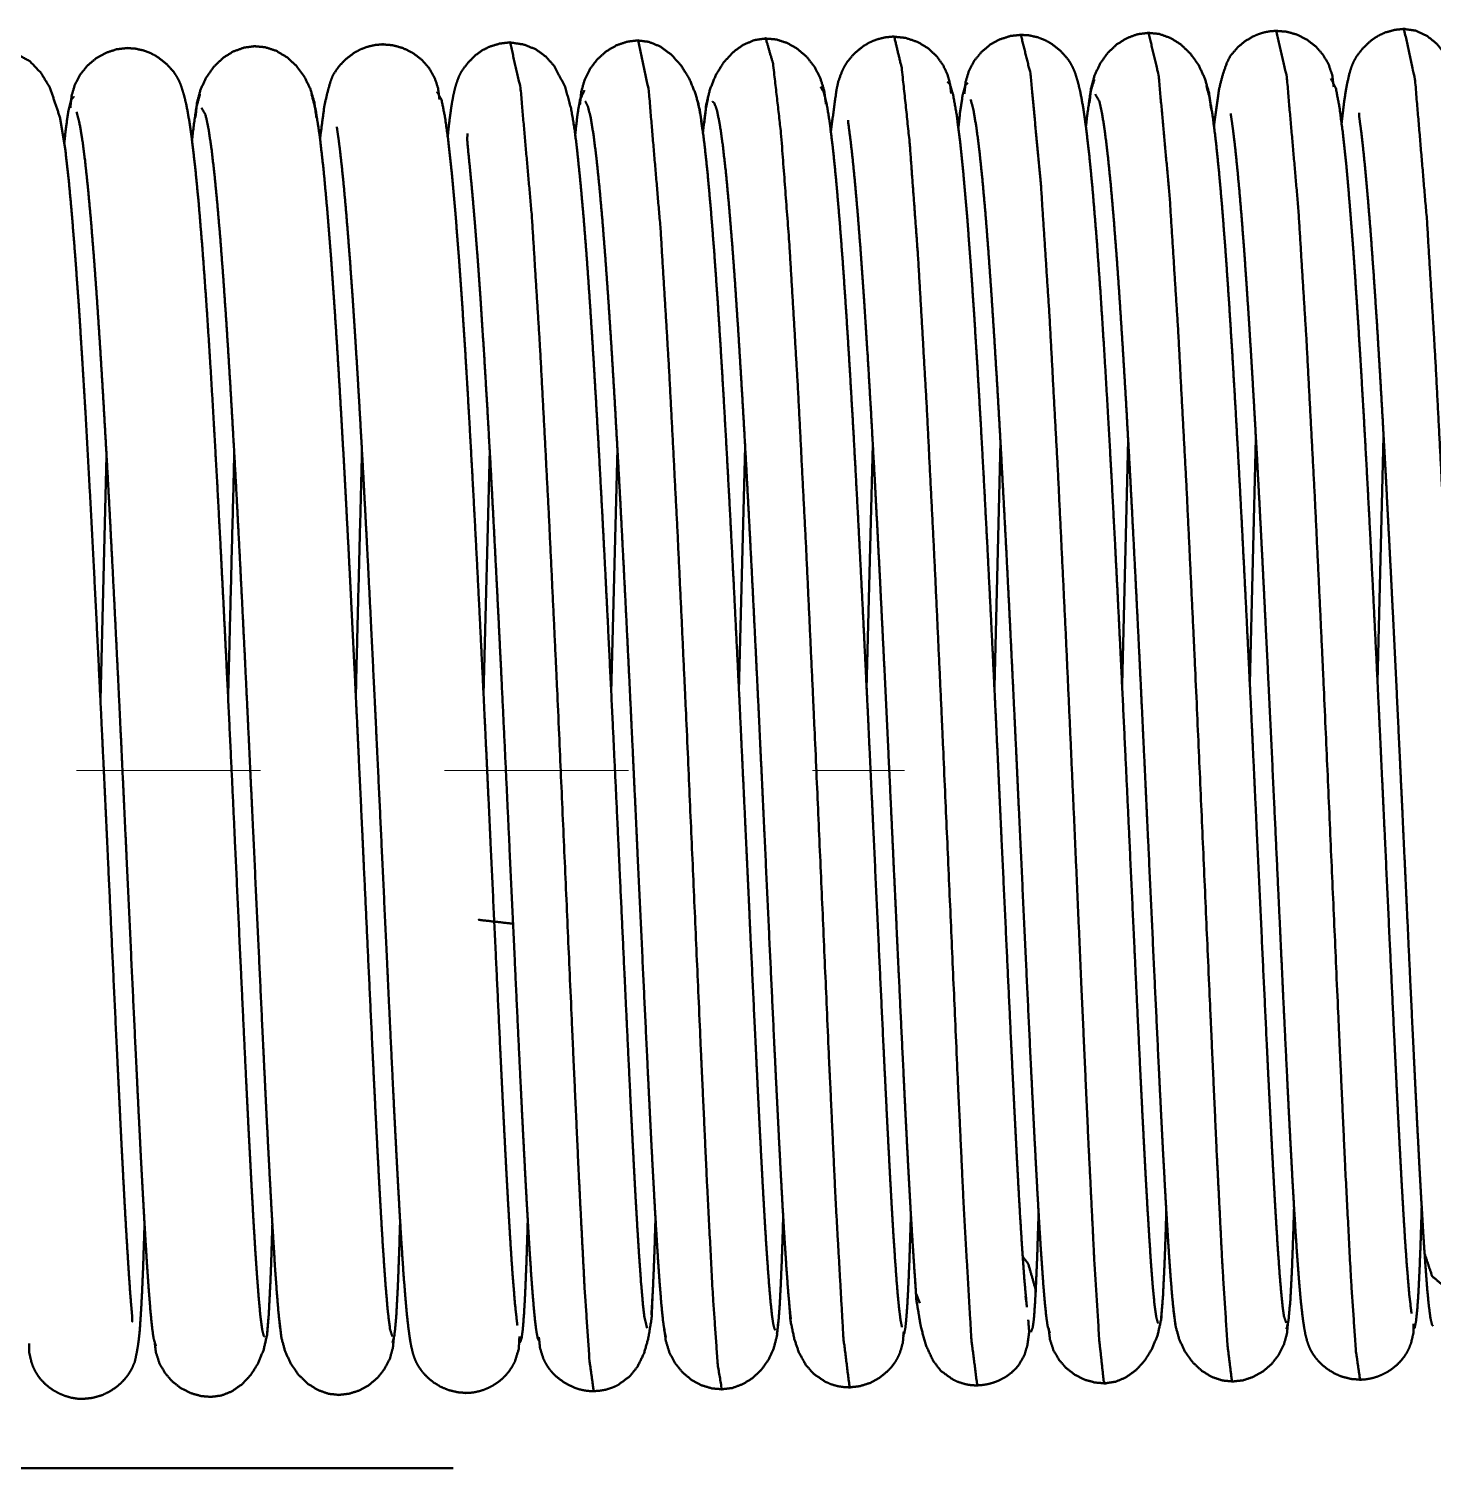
# Paper-space layout 'Layout1' of a CAD drawing. Header units: millimetres. Extents: x 0 to 420, y 0 to 297.
# Drawn here: x 196.79 to 204.49, y 41.44 to 49.33 of the extents above; entities that cross this region are included whole.
import ezdxf

# ---------------------------------------------------------------- set-up
doc = ezdxf.new("R2010")
doc.units = ezdxf.units.MM
doc.layers.add('170', color=7, linetype='Continuous', true_color=0xffffff)

psp = doc.layouts.get("Layout1")

# ---------------------------------------------------------------- linework, layer by layer
at = {"layer": '170', "color": 155, "linetype": 'Continuous', "lineweight": 50}
for p, q in [((199.3181, 47.0214), (199.2844, 45.6762)), ((200.0179, 47.0276), (199.9843, 45.6881)), ((200.7179, 47.0399), (200.6841, 45.6965)), ((201.4178, 47.0502), (201.384, 45.7084)), ((202.084, 45.7193), (202.1177, 47.065)), ((202.7839, 45.7311), (202.8176, 47.0742)), ((203.4837, 45.7394), (203.5175, 47.0845)), ((204.1836, 45.749), (204.2174, 47.0948)), ((197.1848, 45.6476), (197.2185, 46.9882)), ((201.6562, 42.3948), (201.6747, 42.3436)), ((202.2586, 42.3523), (202.2556, 42.3817)), ((199.118, 41.4383), (193.118, 41.4383))]:
    psp.add_line(p, q, dxfattribs=at)
at = {"layer": '170', "color": 193, "linetype": 'Continuous', "lineweight": 13}
for p, q in [((198.062, 45.2625), (197.0537, 45.2625)), ((198.062, 45.2625), (197.0537, 45.2625)), ((200.0786, 45.2625), (199.0703, 45.2625)), ((200.0786, 45.2625), (199.0703, 45.2625)), ((201.591, 45.2625), (201.0869, 45.2625)), ((201.591, 45.2625), (201.0869, 45.2625))]:
    psp.add_line(p, q, dxfattribs=at)
at = {"layer": '170', "color": 155, "linetype": 'Continuous', "lineweight": 50}
for points, knots in [([(203.6347, 49.3168), (203.5964, 49.3141), (203.5604, 49.3074), (203.529, 49.2975), (203.5, 49.2848), (203.4557, 49.2578), (203.4211, 49.2295), (203.3776, 49.1798), (203.3568, 49.1373), (203.334, 49.0704), (203.3155, 48.9964), (203.2869, 48.7888)], [0, 0, 0.054353, 0.10632, 0.15281, 0.197682, 0.271151, 0.3345, 0.428039, 0.495074, 0.595137, 0.703167, 1, 1]), ([(203.944, 49.0098), (203.9359, 49.0727), (203.9169, 49.1304), (203.8865, 49.1837), (203.8462, 49.2301), (203.7972, 49.268), (203.7427, 49.2954), (203.6849, 49.3116), (203.6236, 49.3166)], [0, 0, 0.128953, 0.252617, 0.37743, 0.502566, 0.628661, 0.752746, 0.874783, 1, 1]), ([(204.09, 41.9232), (204.088, 41.9247), (204.0651, 42.0838), (204.038, 42.4839), (204.0064, 43.0966), (203.9704, 43.8873), (203.8876, 45.7616), (203.8424, 46.716), (203.796, 47.5973), (203.7498, 48.3428), (203.6867, 49.0624), (203.6289, 49.3168)], [0, 0, 0.000345, 0.022024, 0.076122, 0.158875, 0.265638, 0.518705, 0.647585, 0.766628, 0.867378, 0.964819, 1, 1]), ([(204.3348, 49.3275), (204.2802, 49.3219), (204.2294, 49.3081), (204.1886, 49.2896), (204.1514, 49.2655), (204.1035, 49.221), (204.0696, 49.1773), (204.0553, 49.1522), (204.0464, 49.1319), (204.0381, 49.1091), (204.0315, 49.0881), (204.015, 49.017), (204.0017, 48.9329), (203.9874, 48.8085)], [0, 0, 0.078707, 0.154059, 0.218212, 0.281824, 0.375408, 0.454673, 0.495989, 0.527836, 0.562593, 0.594182, 0.698661, 0.820609, 1, 1]), ([(205.0379, 42.6746), (205.0312, 42.7659), (205.0241, 42.8745), (205.0091, 43.138), (204.993, 43.4534), (204.9773, 43.7731), (204.9455, 44.4483), (204.9145, 45.1145), (204.8852, 45.7313), (204.8711, 46.0224), (204.8585, 46.2761), (204.8458, 46.5261), (204.8343, 46.7458), (204.8228, 46.9607), (204.7999, 47.3682), (204.7767, 47.7479), (204.7532, 48.091), (204.7301, 48.3897), (204.7187, 48.5212), (204.7063, 48.6453), (204.6892, 48.7833), (204.6648, 48.9164), (204.6198, 49.0647), (204.5545, 49.1898), (204.5073, 49.2466), (204.454, 49.2894), (204.3913, 49.3176), (204.3229, 49.3273)], [0, 0, 0.013399, 0.029323, 0.067965, 0.114203, 0.161062, 0.260012, 0.357649, 0.448054, 0.490708, 0.527898, 0.564543, 0.596748, 0.628256, 0.688006, 0.743694, 0.794041, 0.837897, 0.857234, 0.875491, 0.895843, 0.915645, 0.938344, 0.959, 0.969818, 0.979819, 0.98989, 1, 1]), ([(204.7458, 42.3616), (204.7288, 42.6579), (204.7103, 43.0228), (204.6748, 43.7953), (204.5928, 45.655), (204.5478, 46.6142), (204.5015, 47.508), (204.4552, 48.2727), (204.3892, 49.0511), (204.3288, 49.3275)], [0, 0, 0.042509, 0.094837, 0.205593, 0.472188, 0.609713, 0.73789, 0.847612, 0.959488, 1, 1]), ([(198.0364, 49.2325), (197.9727, 49.2246), (197.9127, 49.2029), (197.8566, 49.1677), (197.8061, 49.1195), (197.7647, 49.0612), (197.7334, 48.9937), (197.714, 48.9208), (197.7054, 48.8406)], [0, 0, 0.113451, 0.226145, 0.343225, 0.466495, 0.592876, 0.724274, 0.857554, 1, 1]), ([(198.3684, 48.8415), (198.3572, 48.9236), (198.3354, 48.9979), (198.3018, 49.0661), (198.2585, 49.1246), (198.2064, 49.1722), (198.149, 49.2064), (198.0882, 49.2265), (198.0241, 49.2323)], [0, 0, 0.144228, 0.278861, 0.41107, 0.537627, 0.660468, 0.776584, 0.88799, 1, 1]), ([(198.7355, 49.2426), (198.6889, 49.2384), (198.6452, 49.2282), (198.6088, 49.2141), (198.5754, 49.1959), (198.5292, 49.1605), (198.4942, 49.1247), (198.4596, 49.0752), (198.4453, 49.037), (198.4281, 48.9752), (198.4122, 48.9056), (198.388, 48.723)], [0, 0, 0.067086, 0.1314, 0.187204, 0.241755, 0.325136, 0.396799, 0.4834, 0.541942, 0.633868, 0.736075, 1, 1]), ([(199.0429, 48.9402), (199.0352, 49.0021), (199.0164, 49.0591), (198.9862, 49.1116), (198.9462, 49.1574), (198.8974, 49.1948), (198.8432, 49.2217), (198.7858, 49.2376), (198.7247, 49.2424)], [0, 0, 0.128249, 0.251451, 0.375867, 0.500953, 0.62715, 0.75161, 0.874118, 1, 1]), ([(199.4357, 49.2536), (199.3758, 49.2469), (199.3204, 49.2306), (199.2778, 49.2096), (199.2391, 49.182), (199.1943, 49.136), (199.1635, 49.0931), (199.1514, 49.0705), (199.1446, 49.0534), (199.1358, 49.0278), (199.1283, 49.0027), (199.1192, 48.9638), (199.1113, 48.9209), (199.102, 48.8582), (199.0934, 48.7875), (199.088, 48.7348)], [0, 0, 0.086368, 0.16903, 0.237062, 0.305019, 0.396978, 0.472596, 0.509184, 0.535653, 0.574384, 0.611891, 0.669004, 0.731448, 0.822195, 0.924201, 1, 1]), ([(200.1812, 42.2061), (200.1658, 42.2665), (200.1566, 42.3495), (200.1468, 42.4659), (200.1373, 42.5992), (200.1273, 42.7576), (200.1178, 42.9206), (200.108, 43.1022), (200.0988, 43.2783), (200.0893, 43.4675), (200.072, 43.8262), (200.0564, 44.1564), (200.0321, 44.6781), (200.0147, 45.0524), (199.9932, 45.5072), (199.9667, 46.0527), (199.951, 46.3661), (199.935, 46.6725), (199.9175, 46.9971), (199.8998, 47.3076), (199.8827, 47.591), (199.8655, 47.8557), (199.8491, 48.0887), (199.8323, 48.3004), (199.8158, 48.482), (199.7998, 48.64), (199.7845, 48.7698), (199.764, 48.891), (199.7314, 49.0101), (199.6715, 49.1239), (199.6261, 49.175), (199.5699, 49.2158), (199.5023, 49.2419), (199.4239, 49.2534)], [0, 0, 0.00862, 0.02015, 0.036273, 0.054733, 0.076648, 0.099181, 0.124297, 0.148651, 0.174809, 0.224389, 0.270033, 0.34215, 0.39389, 0.456753, 0.532165, 0.575493, 0.617852, 0.662739, 0.705682, 0.744887, 0.781515, 0.813766, 0.843088, 0.868257, 0.890195, 0.908241, 0.925208, 0.942259, 0.960023, 0.96946, 0.979048, 0.989056, 1, 1]), ([(199.4299, 49.2536), (199.4869, 49.0031), (199.5491, 48.2994), (199.5953, 47.5589), (199.6416, 46.6808), (199.6869, 45.7278), (199.7699, 43.8501), (199.806, 43.055), (199.8377, 42.4364), (199.865, 42.0293), (199.888, 41.8626), (199.8908, 41.8601)], [0, 0, 0.034654, 0.129936, 0.230023, 0.348627, 0.477326, 0.730848, 0.838205, 0.921758, 0.976798, 0.999491, 1, 1]), ([(200.1351, 49.2643), (200.0725, 49.2569), (200.0137, 49.2372), (199.9587, 49.2052), (199.9093, 49.1617), (199.869, 49.1091), (199.8388, 49.0487), (199.8203, 48.9836), (199.8127, 48.9126)], [0, 0, 0.119506, 0.237137, 0.357786, 0.482553, 0.608191, 0.736278, 0.864472, 1, 1]), ([(200.4838, 48.7746), (200.4705, 48.8778), (200.4467, 48.9707), (200.4112, 49.0558), (200.3659, 49.1284), (200.3118, 49.1877), (200.2525, 49.2305), (200.1898, 49.2561), (200.1239, 49.2642)], [0, 0, 0.15649, 0.300621, 0.439163, 0.567773, 0.688421, 0.798288, 0.900129, 1, 1]), ([(200.131, 49.2642), (200.19, 48.9864), (200.2545, 48.23), (200.3008, 47.47), (200.3471, 46.5793), (200.3921, 45.6212), (200.4743, 43.7577), (200.51, 42.9805), (200.5412, 42.3859), (200.5679, 42.0069), (200.5903, 41.8705), (200.5909, 41.8705)], [0, 0, 0.038313, 0.14071, 0.243419, 0.363741, 0.493128, 0.744753, 0.849697, 0.930027, 0.98128, 0.999919, 1, 1]), ([(200.8357, 49.2749), (200.7706, 49.2659), (200.7092, 49.2405), (200.6518, 49.1991), (200.6, 49.1425), (200.5574, 49.0737), (200.5249, 48.9937), (200.5043, 48.9069), (200.4945, 48.8109)], [0, 0, 0.103965, 0.208927, 0.320794, 0.442076, 0.569941, 0.706406, 0.847437, 1, 1]), ([(201.1613, 48.9152), (201.1509, 48.99), (201.13, 49.0579), (201.0973, 49.1205), (201.0549, 49.1744), (201.0036, 49.2185), (200.9471, 49.2503), (200.8872, 49.2691), (200.8238, 49.2747)], [0, 0, 0.138718, 0.269244, 0.398853, 0.524829, 0.648891, 0.76791, 0.883252, 1, 1]), ([(200.8286, 49.2748), (200.831, 49.2748), (200.8712, 49.1359), (200.9146, 48.7546), (200.9599, 48.1579), (201.0063, 47.3793), (201.0525, 46.4768), (201.0973, 45.5146), (201.1787, 43.6671), (201.2139, 42.9087), (201.2567, 42.153), (201.2906, 41.8811)], [0, 0, 0.000318, 0.019811, 0.071565, 0.152259, 0.257447, 0.379318, 0.509213, 0.758592, 0.860977, 0.963048, 1, 1]), ([(201.5351, 49.2853), (201.4853, 49.2805), (201.4385, 49.2688), (201.4, 49.2527), (201.3643, 49.2316), (201.3156, 49.1909), (201.2793, 49.1484), (201.2626, 49.1219), (201.251, 49.0987), (201.2286, 49.039), (201.2184, 48.9896), (201.1869, 48.7592)], [0, 0, 0.070975, 0.139344, 0.198593, 0.257467, 0.347467, 0.426836, 0.471213, 0.50805, 0.598483, 0.67015, 1, 1]), ([(201.8475, 48.9723), (201.8416, 49.0247), (201.828, 49.0743), (201.8033, 49.1274), (201.7692, 49.1755), (201.7208, 49.2208), (201.6647, 49.2547), (201.5974, 49.2775), (201.5239, 49.2851)], [0, 0, 0.105717, 0.208974, 0.326479, 0.444646, 0.577682, 0.709242, 0.851679, 1, 1]), ([(201.529, 49.2852), (201.5355, 49.2824), (201.5762, 49.1132), (201.6198, 48.7038), (201.6654, 48.0833), (201.7118, 47.2868), (201.7579, 46.3733), (201.8024, 45.408), (201.8831, 43.5784), (201.9177, 42.8395), (201.9581, 42.1443), (201.9902, 41.892)], [0, 0, 0.000952, 0.024411, 0.079935, 0.163841, 0.271433, 0.394767, 0.525082, 0.772048, 0.871796, 0.965703, 1, 1]), ([(202.2348, 49.295), (202.1732, 49.2882), (202.1154, 49.27), (202.0613, 49.2405), (202.0129, 49.2002), (201.9735, 49.1516), (201.9442, 49.096), (201.9266, 49.0361), (201.9199, 48.9711)], [0, 0, 0.123923, 0.244962, 0.368163, 0.493922, 0.619047, 0.744681, 0.869364, 1, 1]), ([(202.9826, 42.2338), (202.98, 42.2355), (202.9713, 42.2662), (202.9619, 42.3343), (202.9527, 42.4299), (202.943, 42.5552), (202.9335, 42.6951), (202.9236, 42.8576), (202.9141, 43.0243), (202.9043, 43.2081), (202.895, 43.3878), (202.8855, 43.5798), (202.8677, 43.9497), (202.8513, 44.2986), (202.8241, 44.884), (202.8022, 45.3505), (202.7761, 45.8959), (202.7605, 46.2108), (202.7447, 46.5205), (202.7265, 46.8651), (202.708, 47.1962), (202.6871, 47.5483), (202.6662, 47.8739), (202.6446, 48.1773), (202.6228, 48.4428), (202.6046, 48.631), (202.586, 48.7906), (202.5712, 48.8944), (202.5546, 48.9837), (202.5412, 49.0384), (202.5262, 49.0862), (202.5204, 49.1011), (202.5122, 49.1189), (202.501, 49.1397), (202.4843, 49.1646), (202.4472, 49.2059), (202.398, 49.2451), (202.3614, 49.2655), (202.3221, 49.2808), (202.2743, 49.2914), (202.2237, 49.2948)], [0, 0, 0.000437, 0.004822, 0.014282, 0.027508, 0.044803, 0.064105, 0.08651, 0.109492, 0.134831, 0.159595, 0.186057, 0.237027, 0.285095, 0.365759, 0.430041, 0.5052, 0.548587, 0.591281, 0.638777, 0.68442, 0.732968, 0.777868, 0.819738, 0.856407, 0.88243, 0.904547, 0.918977, 0.931478, 0.93923, 0.946129, 0.948335, 0.951027, 0.954275, 0.958396, 0.966044, 0.974704, 0.980471, 0.986271, 0.993008, 1, 1]), ([(202.6901, 41.9027), (202.6831, 41.9181), (202.6592, 42.1374), (202.631, 42.5928), (202.5983, 43.2518), (202.5613, 44.0763), (202.5206, 45.0059), (202.4771, 45.9743), (202.4315, 46.9162), (202.3851, 47.7699), (202.339, 48.4747), (202.2817, 49.0825), (202.229, 49.295)], [0, 0, 0.002281, 0.032042, 0.093593, 0.182606, 0.293956, 0.419481, 0.550254, 0.677473, 0.79282, 0.888105, 0.97047, 1, 1]), ([(202.9349, 49.3059), (202.8713, 49.2983), (202.8115, 49.277), (202.7556, 49.2423), (202.7052, 49.1948), (202.6641, 49.1373), (202.6329, 49.0707), (202.6136, 48.9988), (202.6052, 48.9198)], [0, 0, 0.114153, 0.227415, 0.344832, 0.468204, 0.594462, 0.725497, 0.858269, 1, 1]), ([(203.2725, 48.8871), (203.2605, 48.975), (203.2381, 49.0544), (203.2039, 49.1273), (203.1599, 49.1897), (203.1072, 49.2406), (203.0492, 49.2773), (202.9877, 49.2991), (202.923, 49.3058)], [0, 0, 0.147865, 0.285259, 0.419343, 0.546466, 0.668635, 0.782958, 0.891586, 1, 1]), ([(203.3901, 41.9129), (203.3855, 41.9196), (203.3622, 42.1089), (203.3345, 42.5368), (203.3024, 43.173), (203.2659, 43.981), (203.1824, 45.8681), (203.137, 46.8167), (203.0906, 47.6847), (203.0444, 48.4102), (202.9841, 49.0734), (202.9288, 49.3059)], [0, 0, 0.001092, 0.02682, 0.08467, 0.170593, 0.279701, 0.534502, 0.662611, 0.77986, 0.877924, 0.967758, 1, 1]), ([(197.3593, 42.2421), (197.3593, 42.2424), (197.3586, 42.2501), (197.359, 42.2619), (197.3571, 42.2907), (197.3532, 42.3322), (197.3479, 42.3991), (197.3422, 42.481), (197.3346, 42.5973), (197.3263, 42.7328), (197.3181, 42.8774), (197.3095, 43.0374), (197.3014, 43.1935), (197.293, 43.3607), (197.2784, 43.6588), (197.2513, 44.2336), (197.2259, 44.7796), (197.1966, 45.4038), (197.1804, 45.7397), (197.1619, 46.1153), (197.1432, 46.4837), (197.1233, 46.8568), (197.1033, 47.2128), (197.0843, 47.5316), (197.065, 47.8277), (197.0464, 48.0845), (197.0281, 48.3117), (197.0111, 48.4988), (196.9919, 48.6685), (196.9626, 48.8432), (196.9079, 49.0048), (196.8595, 49.0852), (196.7981, 49.1495), (196.7182, 49.1934), (196.6241, 49.2116)], [0, 0, 0.000041, 0.001126, 0.002776, 0.006802, 0.012624, 0.022013, 0.033488, 0.049765, 0.068747, 0.088994, 0.111387, 0.133227, 0.156627, 0.198335, 0.278759, 0.355147, 0.442488, 0.489493, 0.542048, 0.593597, 0.645815, 0.695649, 0.740293, 0.781761, 0.817743, 0.849599, 0.875853, 0.899721, 0.924487, 0.948332, 0.961452, 0.973876, 0.986614, 1, 1]), ([(197.3356, 49.2222), (197.2738, 49.2151), (197.2159, 49.1965), (197.1618, 49.1664), (197.1133, 49.1256), (197.0738, 49.0763), (197.0444, 49.0201), (197.0266, 48.9596), (197.0199, 48.8939)], [0, 0, 0.123318, 0.243931, 0.366874, 0.492563, 0.617848, 0.743792, 0.868881, 1, 1]), ([(198.084, 42.1593), (198.0799, 42.163), (198.071, 42.1992), (198.0616, 42.2721), (198.0524, 42.3708), (198.0425, 42.4986), (198.033, 42.6406), (198.023, 42.8056), (198.0135, 42.9751), (198.0036, 43.1621), (197.9942, 43.3449), (197.9846, 43.5397), (197.9678, 43.8896), (197.9503, 44.2637), (197.923, 44.8503), (197.9011, 45.3164), (197.875, 45.86), (197.8594, 46.1734), (197.8437, 46.4815), (197.8255, 46.8235), (197.8072, 47.1521), (197.7864, 47.5), (197.7657, 47.8207), (197.7442, 48.1185), (197.7226, 48.3788), (197.7045, 48.5644), (197.6861, 48.7226), (197.6714, 48.8254), (197.6549, 48.914), (197.6417, 48.9681), (197.6267, 49.0153), (197.621, 49.03), (197.6129, 49.0476), (197.6017, 49.0681), (197.5852, 49.0926), (197.5481, 49.1338), (197.499, 49.1727), (197.4625, 49.193), (197.4232, 49.2082), (197.3755, 49.2188), (197.3248, 49.2221)], [0, 0, 0.000768, 0.005887, 0.015998, 0.029647, 0.047276, 0.06686, 0.089609, 0.112978, 0.138737, 0.163924, 0.190761, 0.23896, 0.2905, 0.371298, 0.435512, 0.510395, 0.553568, 0.596025, 0.64315, 0.68843, 0.736395, 0.780611, 0.821688, 0.857637, 0.883291, 0.905209, 0.9195, 0.931905, 0.939567, 0.946384, 0.948551, 0.95121, 0.95442, 0.958498, 0.966116, 0.974737, 0.980494, 0.986282, 0.993017, 1, 1]), ([(201.5777, 42.2116), (201.5709, 42.2443), (201.5638, 42.2971), (201.5561, 42.3724), (201.5481, 42.4685), (201.5394, 42.5878), (201.5303, 42.7275), (201.5206, 42.8912), (201.5104, 43.075), (201.4995, 43.2835), (201.4881, 43.5101), (201.476, 43.7598), (201.4501, 44.3079), (201.422, 44.9127), (201.3917, 45.5562), (201.3758, 45.8838), (201.3594, 46.2168), (201.3427, 46.5437), (201.3254, 46.8692), (201.3081, 47.1821), (201.2903, 47.4855), (201.2725, 47.7687), (201.2544, 48.0334), (201.2365, 48.2702), (201.2184, 48.4813), (201.2007, 48.6592), (201.1829, 48.8056), (201.1655, 48.9135), (201.1484, 48.9818), (201.1318, 49.0085)], [0, 0, 0.004899, 0.012702, 0.023813, 0.037946, 0.055494, 0.076019, 0.100075, 0.127074, 0.157696, 0.19098, 0.227637, 0.308118, 0.396913, 0.4914, 0.5395, 0.588402, 0.636407, 0.684215, 0.730178, 0.77475, 0.816373, 0.855274, 0.890104, 0.921181, 0.947411, 0.96903, 0.98506, 0.995395, 1, 1]), ([(202.2622, 42.3207), (202.2486, 42.4709), (202.234, 42.6777), (202.2256, 42.8131), (202.2169, 42.9646), (202.2074, 43.14), (202.1975, 43.3311), (202.1867, 43.547), (202.1756, 43.7767), (202.1511, 44.2953), (202.124, 44.8768), (202.0943, 45.5071), (202.0783, 45.8382), (202.0621, 46.1672), (202.045, 46.504), (202.0277, 46.832), (202.0097, 47.1596), (201.9915, 47.4705), (201.9727, 47.7708), (201.954, 48.0451), (201.9348, 48.2982), (201.9158, 48.5173), (201.8965, 48.7065), (201.8776, 48.8551), (201.8586, 48.9636), (201.8402, 49.0237), (201.8269, 49.0355)], [0, 0, 0.022395, 0.053157, 0.073293, 0.095812, 0.121891, 0.150291, 0.182374, 0.216517, 0.293569, 0.379972, 0.473628, 0.522833, 0.571713, 0.62178, 0.670525, 0.71922, 0.765453, 0.810103, 0.850914, 0.888593, 0.921228, 0.949457, 0.971696, 0.988041, 0.997366, 1, 1]), ([(201.9383, 49.0304), (201.9247, 49.016), (201.9102, 48.9629), (201.8963, 48.872), (201.8869, 48.7857)], [0, 0, 0.078216, 0.295207, 0.657618, 1, 1]), ([(202.6316, 49.0487), (202.6115, 48.9831), (202.5927, 48.8533), (202.5868, 48.7957)], [0, 0, 0.266235, 0.775425, 1, 1]), ([(203.6835, 42.2347), (203.6718, 42.2688), (203.6645, 42.3195), (203.6569, 42.3919), (203.6487, 42.488), (203.6401, 42.6052), (203.6308, 42.7468), (203.6211, 42.909), (203.6107, 43.0956), (203.5999, 43.302), (203.5882, 43.5329), (203.5761, 43.7812), (203.55, 44.3354), (203.5215, 44.948), (203.4908, 45.5993), (203.4746, 45.9344), (203.4581, 46.2664), (203.4411, 46.6001), (203.4238, 46.9238), (203.4061, 47.2419), (203.3883, 47.5432), (203.3702, 47.8301), (203.3522, 48.0924), (203.3339, 48.3307), (203.3159, 48.537), (203.2979, 48.7131), (203.2802, 48.852), (203.2626, 48.9543), (203.2456, 49.0166)], [0, 0, 0.005309, 0.012831, 0.023535, 0.037728, 0.055013, 0.075876, 0.099761, 0.127245, 0.157635, 0.19164, 0.228189, 0.309776, 0.399954, 0.495833, 0.545166, 0.594051, 0.643186, 0.69086, 0.737699, 0.782085, 0.824364, 0.863013, 0.89816, 0.928611, 0.954647, 0.975242, 0.990496, 1, 1]), ([(204.3703, 42.2856), (204.3575, 42.3956), (204.3436, 42.5638), (204.3356, 42.6795), (204.3273, 42.8116), (204.3183, 42.9669), (204.3088, 43.1388), (204.2985, 43.3359), (204.2878, 43.549), (204.2762, 43.7877), (204.2512, 44.3162), (204.2236, 44.9097), (204.1934, 45.5528), (204.1775, 45.8833), (204.1606, 46.2244), (204.1436, 46.5594), (204.1257, 46.8978), (204.1077, 47.2227), (204.0889, 47.5415), (204.0702, 47.8381), (204.051, 48.117), (204.0319, 48.364), (204.0125, 48.5828), (203.9934, 48.7622), (203.9742, 48.9049), (203.9555, 49.0014), (203.9281, 49.055)], [0, 0, 0.016304, 0.041164, 0.058241, 0.077736, 0.100641, 0.125992, 0.155051, 0.18648, 0.221669, 0.299577, 0.387076, 0.481882, 0.530606, 0.580895, 0.630292, 0.680191, 0.72811, 0.775133, 0.818904, 0.860074, 0.896554, 0.928894, 0.955458, 0.976663, 0.991133, 1, 1]), ([(197.0396, 48.9555), (197.0236, 48.9361), (197.0093, 48.8781), (196.9955, 48.7832), (196.9869, 48.7022)], [0, 0, 0.09595, 0.3239, 0.689527, 1, 1]), ([(197.7303, 48.9688), (197.7104, 48.8972), (197.6918, 48.7625), (197.6874, 48.72)], [0, 0, 0.293725, 0.831069, 1, 1]), ([(198.7846, 42.1607), (198.7726, 42.1975), (198.7596, 42.2997), (198.7467, 42.4502), (198.7328, 42.6532), (198.7194, 42.878), (198.7052, 43.14), (198.6918, 43.4022), (198.6779, 43.6878), (198.6521, 44.2334), (198.6287, 44.7352), (198.6187, 44.9503), (198.6002, 45.3428), (198.5919, 45.5182), (198.5768, 45.8299), (198.5573, 46.2254), (198.545, 46.4656), (198.5326, 46.7012), (198.5179, 46.9739), (198.503, 47.2366), (198.4857, 47.5255), (198.4684, 47.7945), (198.4489, 48.0725), (198.4294, 48.318), (198.4079, 48.5524), (198.3869, 48.7385), (198.3642, 48.8845), (198.3422, 48.9677)], [0, 0, 0.005658, 0.020766, 0.042897, 0.072706, 0.105689, 0.144138, 0.182598, 0.224481, 0.304514, 0.378103, 0.409643, 0.467209, 0.492936, 0.538658, 0.596672, 0.631905, 0.666469, 0.706487, 0.74503, 0.787425, 0.826916, 0.867753, 0.903825, 0.938307, 0.965754, 0.987397, 1, 1]), ([(199.47, 42.2207), (199.4571, 42.3345), (199.4431, 42.5068), (199.4351, 42.6244), (199.4268, 42.7588), (199.4176, 42.9172), (199.4081, 43.0925), (199.3977, 43.2931), (199.3869, 43.5092), (199.3753, 43.7501), (199.3502, 44.281), (199.3225, 44.8758), (199.2922, 45.5196), (199.2762, 45.8501), (199.2593, 46.1913), (199.2422, 46.5261), (199.2243, 46.8636), (199.2063, 47.1872), (199.1876, 47.5033), (199.1689, 47.7963), (199.1496, 48.071), (199.1306, 48.3139), (199.1112, 48.5296), (199.0921, 48.7064), (199.0729, 48.8458), (199.0543, 48.9378), (199.0294, 48.9824)], [0, 0, 0.01688, 0.042363, 0.059748, 0.079604, 0.102997, 0.128868, 0.158487, 0.190379, 0.225932, 0.304297, 0.392076, 0.48709, 0.535872, 0.586229, 0.635659, 0.685478, 0.733261, 0.779951, 0.823228, 0.863832, 0.899742, 0.931667, 0.957894, 0.978627, 0.992469, 1, 1]), ([(199.8378, 48.991), (199.813, 48.9383), (199.7998, 48.8607), (199.7871, 48.7501), (199.786, 48.7391)], [0, 0, 0.224497, 0.528042, 0.957103, 1, 1]), ([(199.8419, 48.9303), (199.8566, 48.9016), (199.8718, 48.8399), (199.8873, 48.7454), (199.9031, 48.6194), (199.9192, 48.4647), (199.9356, 48.2815), (199.9521, 48.0726), (199.9687, 47.8384), (199.9854, 47.5828), (200.0021, 47.3076), (200.0187, 47.0175), (200.0352, 46.7139), (200.0515, 46.4019), (200.0677, 46.082), (200.0835, 45.7598), (200.0991, 45.4355), (200.1291, 44.7974), (200.1574, 44.1894), (200.1838, 43.6325), (200.1962, 43.3802), (200.2081, 43.1469), (200.2194, 42.9367), (200.2302, 42.7492), (200.2404, 42.5862), (200.2501, 42.4474), (200.2592, 42.3346), (200.2679, 42.2478), (200.2761, 42.1887), (200.2838, 42.1562)], [0, 0, 0.004749, 0.014106, 0.028198, 0.046893, 0.069782, 0.09686, 0.127701, 0.162249, 0.199952, 0.240534, 0.283303, 0.328052, 0.37403, 0.421179, 0.468661, 0.516434, 0.610469, 0.700053, 0.782098, 0.819286, 0.853659, 0.884641, 0.912289, 0.936328, 0.956798, 0.973463, 0.986294, 0.995075, 1, 1]), ([(200.8838, 42.1955), (200.8788, 42.2017), (200.872, 42.23), (200.8648, 42.2805), (200.857, 42.3548), (200.8488, 42.4508), (200.84, 42.5714), (200.8307, 42.7134), (200.8207, 42.8805), (200.8103, 43.0686), (200.7991, 43.2822), (200.7875, 43.5149), (200.775, 43.7716), (200.7484, 44.3356), (200.7195, 44.9571), (200.6884, 45.6165), (200.6722, 45.9511), (200.6553, 46.2901), (200.6382, 46.6218), (200.6205, 46.9507), (200.6028, 47.2655), (200.5847, 47.5689), (200.5666, 47.8501), (200.5482, 48.1102), (200.53, 48.3404), (200.5117, 48.5425), (200.4938, 48.7088), (200.4759, 48.8402), (200.4584, 48.9328)], [0, 0, 0.001176, 0.005492, 0.013045, 0.024095, 0.03836, 0.05626, 0.077333, 0.102113, 0.130002, 0.161675, 0.196174, 0.234214, 0.317802, 0.409919, 0.50765, 0.557239, 0.607491, 0.656668, 0.705434, 0.752112, 0.797105, 0.838823, 0.877429, 0.911614, 0.941665, 0.966425, 0.986049, 1, 1]), ([(200.5162, 48.9568), (200.5027, 48.8877), (200.4899, 48.7864), (200.487, 48.7579)], [0, 0, 0.350209, 0.857697, 1, 1]), ([(200.539, 48.9281), (200.549, 48.9211), (200.5643, 48.8786), (200.5801, 48.7992), (200.5961, 48.6864), (200.6126, 48.541), (200.6291, 48.367), (200.6459, 48.1637), (200.6627, 47.9362), (200.6796, 47.6839), (200.6965, 47.4131), (200.7133, 47.1241), (200.7299, 46.824), (200.7464, 46.5122), (200.7625, 46.1963), (200.7784, 45.8744), (200.7939, 45.5546), (200.8237, 44.9223), (200.8516, 44.3207), (200.8776, 43.7683), (200.8899, 43.5148), (200.9016, 43.282), (200.9127, 43.0676), (200.9232, 42.8767), (200.9333, 42.7066), (200.9427, 42.5601), (200.9517, 42.4356), (200.9602, 42.3353), (200.9682, 42.2568)], [0, 0, 0.001822, 0.008577, 0.020667, 0.037687, 0.059551, 0.085662, 0.116136, 0.150221, 0.187993, 0.228531, 0.271784, 0.316683, 0.363338, 0.410593, 0.458746, 0.50658, 0.60115, 0.691135, 0.773758, 0.811675, 0.846498, 0.878568, 0.907139, 0.932593, 0.954517, 0.973168, 0.988212, 1, 1]), ([(201.9549, 48.9392), (201.97, 48.879), (201.9856, 48.787), (202.0015, 48.6639), (202.0177, 48.51), (202.0341, 48.3281), (202.0507, 48.1185), (202.0674, 47.8843), (202.0841, 47.6276), (202.1009, 47.3527), (202.1176, 47.0614), (202.1342, 46.7586), (202.1507, 46.4446), (202.1668, 46.1251), (202.1828, 45.8004), (202.1984, 45.4757), (202.2285, 44.834), (202.2569, 44.2227), (202.2835, 43.6635), (202.296, 43.4096), (202.3079, 43.177), (202.3192, 42.9656), (202.33, 42.7777), (202.3403, 42.6131), (202.3501, 42.474), (202.3593, 42.3602), (202.368, 42.2737), (202.3762, 42.2148), (202.3882, 42.1803)], [0, 0, 0.009152, 0.022931, 0.041247, 0.064083, 0.091027, 0.122056, 0.156695, 0.194666, 0.235292, 0.278349, 0.323108, 0.369504, 0.416708, 0.464676, 0.512649, 0.607445, 0.697736, 0.780346, 0.81787, 0.852231, 0.883468, 0.91125, 0.935579, 0.956155, 0.972998, 0.985831, 0.994615, 1, 1]), ([(202.6369, 48.9683), (202.6596, 48.9298), (202.6746, 48.8622), (202.6901, 48.7623), (202.7059, 48.6325), (202.722, 48.4731), (202.7382, 48.2866), (202.7547, 48.0732), (202.7713, 47.8361), (202.7879, 47.5772), (202.8045, 47.3011), (202.8211, 47.0092), (202.8374, 46.7064), (202.8537, 46.3933), (202.8697, 46.0754), (202.8855, 45.7529), (202.9009, 45.4309), (202.9307, 44.7961), (202.9587, 44.193), (202.9849, 43.6423), (202.9972, 43.3926), (203.009, 43.1643), (203.0202, 42.9571), (203.0308, 42.7733), (203.041, 42.6128), (203.0506, 42.4772), (203.0597, 42.367), (203.0683, 42.2839), (203.0764, 42.2267)], [0, 0, 0.00661, 0.016849, 0.031795, 0.051121, 0.07481, 0.102494, 0.13415, 0.169291, 0.207645, 0.24855, 0.291777, 0.336607, 0.382967, 0.430036, 0.47778, 0.525438, 0.619407, 0.708682, 0.790196, 0.827169, 0.860973, 0.891651, 0.918866, 0.942654, 0.962744, 0.979101, 0.991451, 1, 1]), ([(197.0538, 48.8721), (197.069, 48.8155), (197.0845, 48.7266), (197.1003, 48.606), (197.1165, 48.4548), (197.1329, 48.2762), (197.1494, 48.0705), (197.1661, 47.8407), (197.1829, 47.5876), (197.1996, 47.3152), (197.2163, 47.0256), (197.2329, 46.7236), (197.2494, 46.4103), (197.2656, 46.0913), (197.2816, 45.7667), (197.2972, 45.4424), (197.3274, 44.8006), (197.3559, 44.1881), (197.3825, 43.6253), (197.3951, 43.3682), (197.4071, 43.132), (197.4186, 42.9168), (197.4294, 42.726), (197.4398, 42.5592), (197.4496, 42.418), (197.4588, 42.3019), (197.4676, 42.2124), (197.4759, 42.1497), (197.4894, 42.1067)], [0, 0, 0.008638, 0.021935, 0.039872, 0.062295, 0.08872, 0.119152, 0.153114, 0.190511, 0.230732, 0.273496, 0.31809, 0.364328, 0.411423, 0.459329, 0.507192, 0.601914, 0.692303, 0.775355, 0.813305, 0.848168, 0.879936, 0.908104, 0.932736, 0.953613, 0.970779, 0.984034, 0.993357, 1, 1]), ([(197.7386, 48.8939), (197.7603, 48.8576), (197.7761, 48.786), (197.7924, 48.6782), (197.8088, 48.5384), (197.8256, 48.3671), (197.8425, 48.169), (197.8595, 47.9431), (197.8765, 47.695), (197.8936, 47.4242), (197.9105, 47.1376), (197.9274, 46.8352), (197.9439, 46.5244), (197.9603, 46.2043), (197.9763, 45.8828), (197.9921, 45.5578), (198.0222, 44.9198), (198.0506, 44.3117), (198.0768, 43.7523), (198.0892, 43.4973), (198.101, 43.2586), (198.1123, 43.0423), (198.123, 42.846), (198.1331, 42.6741), (198.1427, 42.5243), (198.1517, 42.3987), (198.1603, 42.2957), (198.1684, 42.2173), (198.176, 42.1613)], [0, 0, 0.006257, 0.017118, 0.033259, 0.054103, 0.079586, 0.109025, 0.142571, 0.179393, 0.219556, 0.26207, 0.306914, 0.352993, 0.400457, 0.448119, 0.496297, 0.590867, 0.681008, 0.763927, 0.801721, 0.837104, 0.869184, 0.89829, 0.92378, 0.946015, 0.964662, 0.979957, 0.991635, 1, 1]), ([(203.3803, 48.8623), (203.3803, 48.8557), (203.3824, 48.8404), (203.3858, 48.818), (203.3913, 48.7791), (203.3974, 48.7302), (203.4058, 48.6569), (203.4148, 48.5699), (203.4261, 48.4495), (203.4378, 48.3114), (203.4519, 48.1301), (203.4662, 47.9278), (203.4812, 47.6994), (203.4963, 47.4536), (203.5101, 47.2168), (203.5239, 46.9693), (203.5363, 46.7389), (203.5486, 46.5023), (203.5595, 46.2885), (203.5703, 46.0716), (203.589, 45.6891), (203.6172, 45.0923), (203.6415, 44.5716), (203.6721, 43.9181), (203.6895, 43.5613), (203.6987, 43.377), (203.7078, 43.2033), (203.7174, 43.026), (203.7268, 42.8631), (203.7357, 42.717), (203.7446, 42.5856), (203.7544, 42.4565), (203.7645, 42.3457), (203.7727, 42.2725), (203.7816, 42.2097), (203.7888, 42.1713), (203.798, 42.1352), (203.8037, 42.1181), (203.8109, 42.0999), (203.8137, 42.0936), (203.8178, 42.0856), (203.8234, 42.0754), (203.8307, 42.0633), (203.8437, 42.045), (203.8592, 42.0263), (203.8829, 42.0028), (203.9097, 41.9813), (203.9475, 41.9581), (203.9884, 41.9403), (204.0404, 41.9273), (204.0957, 41.9233)], [0, 0, 0.000932, 0.003093, 0.006277, 0.011778, 0.018685, 0.029036, 0.041293, 0.058242, 0.077668, 0.103157, 0.131589, 0.163661, 0.198181, 0.231434, 0.266181, 0.298519, 0.331726, 0.36174, 0.39218, 0.445862, 0.529609, 0.602674, 0.694382, 0.744449, 0.770313, 0.794693, 0.81959, 0.84245, 0.86297, 0.881437, 0.899579, 0.915179, 0.925508, 0.93439, 0.939872, 0.94509, 0.947615, 0.950354, 0.951327, 0.95259, 0.954217, 0.956201, 0.959338, 0.962743, 0.967427, 0.972246, 0.978452, 0.984709, 0.992223, 1, 1]), ([(204.0828, 48.8662), (204.0832, 48.8502), (204.0875, 48.8165), (204.0941, 48.7674), (204.1041, 48.6818), (204.1151, 48.5745), (204.1299, 48.4124), (204.1456, 48.2203), (204.1635, 47.9743), (204.1817, 47.6981), (204.1982, 47.4283), (204.2148, 47.1409), (204.2292, 46.8789), (204.2435, 46.6077), (204.2557, 46.372), (204.2677, 46.1322), (204.2872, 45.7339), (204.3056, 45.3477), (204.3188, 45.0665), (204.3486, 44.4269), (204.3648, 44.0793), (204.3834, 43.6906), (204.3932, 43.4898), (204.4027, 43.3006), (204.4128, 43.1081), (204.4225, 42.9323), (204.4326, 42.7611), (204.4423, 42.6107)], [0, 0, 0.002558, 0.007968, 0.015879, 0.029633, 0.046837, 0.072819, 0.103571, 0.142936, 0.187105, 0.230237, 0.276169, 0.318047, 0.361389, 0.399047, 0.437361, 0.500999, 0.562689, 0.607621, 0.709796, 0.765328, 0.827423, 0.859495, 0.889733, 0.920494, 0.94858, 0.975959, 1, 1]), ([(198.4813, 48.7895), (198.4813, 48.7829), (198.4834, 48.7676), (198.4868, 48.7449), (198.4922, 48.7058), (198.4983, 48.6567), (198.5066, 48.5832), (198.5155, 48.4963), (198.5267, 48.3763), (198.5383, 48.2395), (198.5522, 48.0609), (198.5664, 47.8621), (198.5812, 47.6384), (198.5961, 47.397), (198.6097, 47.1638), (198.6234, 46.9197), (198.6356, 46.6919), (198.6479, 46.458), (198.6694, 46.0312), (198.688, 45.6514), (198.7022, 45.3537), (198.7285, 44.7937), (198.7563, 44.198), (198.7715, 43.8753), (198.789, 43.5135), (198.7984, 43.3259), (198.8076, 43.1485), (198.8173, 42.9671), (198.8268, 42.8006), (198.8359, 42.6519), (198.8448, 42.5187), (198.8547, 42.388), (198.8649, 42.2762), (198.8732, 42.2022), (198.8823, 42.1389), (198.8895, 42.0998), (198.8988, 42.0633), (198.9046, 42.0459), (198.9118, 42.0275), (198.9147, 42.0211), (198.9188, 42.013), (198.9244, 42.0027), (198.9319, 41.9905), (198.9448, 41.9723), (198.9604, 41.9534), (198.9841, 41.9299), (199.011, 41.9084), (199.0487, 41.8853), (199.0897, 41.8675), (199.1416, 41.8546), (199.1969, 41.8505)], [0, 0, 0.000927, 0.003096, 0.006305, 0.011836, 0.018775, 0.029149, 0.041397, 0.058278, 0.077531, 0.102637, 0.130577, 0.162005, 0.195899, 0.22865, 0.262917, 0.294891, 0.327722, 0.387625, 0.440915, 0.482696, 0.561281, 0.644875, 0.690158, 0.74093, 0.767259, 0.792152, 0.817614, 0.840996, 0.861876, 0.880592, 0.898961, 0.914698, 0.925142, 0.934105, 0.939667, 0.944948, 0.947525, 0.950287, 0.951274, 0.95255, 0.954187, 0.956197, 0.95933, 0.962758, 0.967438, 0.972269, 0.978467, 0.984728, 0.992226, 1, 1]), ([(201.2827, 48.8265), (201.2834, 48.8099), (201.2953, 48.7204), (201.3062, 48.6259), (201.3181, 48.5073), (201.3342, 48.3261), (201.3511, 48.1113), (201.3706, 47.8357), (201.3903, 47.5267), (201.408, 47.2276), (201.4257, 46.9102), (201.4409, 46.6248), (201.4561, 46.3308), (201.4686, 46.0802), (201.4811, 45.8265), (201.5008, 45.4168), (201.5189, 45.032), (201.5318, 44.7544), (201.5609, 44.1307), (201.5858, 43.6078), (201.5946, 43.4278), (201.6041, 43.2399), (201.6133, 43.0648), (201.623, 42.8891), (201.6323, 42.7312), (201.6419, 42.5804), (201.6511, 42.4516)], [0, 0, 0.002599, 0.016742, 0.031627, 0.050306, 0.078787, 0.112522, 0.155778, 0.204262, 0.251178, 0.300964, 0.345712, 0.3918, 0.431092, 0.470862, 0.535102, 0.595413, 0.638928, 0.736704, 0.818661, 0.846887, 0.876341, 0.903795, 0.931356, 0.956114, 0.979778, 1, 1]), ([(199.1972, 48.7543), (199.1946, 48.7228), (199.2011, 48.6506), (199.2118, 48.5436), (199.2195, 48.4632), (199.2278, 48.3719), (199.2374, 48.2582), (199.2474, 48.1326), (199.2671, 47.8588), (199.2871, 47.5501), (199.3053, 47.2475), (199.3234, 46.9253), (199.3394, 46.627), (199.3554, 46.3188), (199.3691, 46.0459), (199.3827, 45.7693), (199.4052, 45.2985), (199.4267, 44.8405), (199.4551, 44.2308), (199.4724, 43.8608), (199.4891, 43.5151), (199.4984, 43.327), (199.5075, 43.1504), (199.517, 42.9708), (199.5263, 42.8069), (199.5359, 42.6469), (199.5451, 42.5069), (199.5546, 42.3792), (199.5636, 42.2769), (199.5728, 42.1966), (199.5815, 42.1486), (199.5894, 42.1341)], [0, 0, 0.004777, 0.015695, 0.031912, 0.044082, 0.057895, 0.075088, 0.094083, 0.135458, 0.182086, 0.227772, 0.276413, 0.321431, 0.367946, 0.409138, 0.450879, 0.521913, 0.591014, 0.683014, 0.73884, 0.791001, 0.819389, 0.84605, 0.873148, 0.897891, 0.922059, 0.943195, 0.962505, 0.977985, 0.990158, 0.997513, 1, 1]), ([(197.8847, 45.6584), (197.8857, 45.7065), (197.9183, 46.9974)], [0, 0, 0.035903, 1, 1]), ([(198.5845, 45.6679), (198.5877, 45.815), (198.6183, 47.0119)], [0, 0, 0.109393, 1, 1]), ([(199.4489, 44.422), (199.2596, 44.4437), (199.2596, 44.4437)], [0, 0, 0.999891, 1, 1]), ([(202.3102, 42.4004), (202.3186, 42.5945), (202.3266, 42.8411), (202.3266, 42.8427)], [0, 0, 0.439079, 0.996502, 1, 1]), ([(202.9986, 42.257), (203.008, 42.3794), (203.0168, 42.5604), (203.0213, 42.6826), (203.0256, 42.8215), (203.0264, 42.8511)], [0, 0, 0.206304, 0.5109, 0.716491, 0.950131, 1, 1]), ([(203.6853, 42.2014), (203.6962, 42.2473), (203.7062, 42.3591), (203.7146, 42.5182), (203.7224, 42.7297), (203.7262, 42.8587)], [0, 0, 0.071536, 0.241756, 0.483394, 0.804347, 1, 1]), ([(204.3831, 42.2032), (204.3878, 42.2085), (204.3953, 42.245), (204.4024, 42.3148), (204.4086, 42.4082), (204.4144, 42.528), (204.4196, 42.6614), (204.4246, 42.8159), (204.4261, 42.8697)], [0, 0, 0.010654, 0.066328, 0.17102, 0.310688, 0.489769, 0.688917, 0.919614, 1, 1]), ([(197.0859, 41.8179), (197.1411, 41.8236), (197.1926, 41.8381), (197.233, 41.8571), (197.27, 41.8814), (197.2962, 41.9036), (197.3192, 41.9279), (197.3342, 41.9471), (197.3465, 41.9657), (197.3534, 41.9777), (197.3589, 41.9883), (197.3727, 42.0202), (197.3771, 42.0387), (197.384, 42.0733), (197.3915, 42.1155), (197.3993, 42.182), (197.4048, 42.2575), (197.4115, 42.3739), (197.4178, 42.5107), (197.4268, 42.7773)], [0, 0, 0.048951, 0.096226, 0.135635, 0.174692, 0.204982, 0.234523, 0.256069, 0.275713, 0.287921, 0.298464, 0.329171, 0.345969, 0.377098, 0.41488, 0.473964, 0.540856, 0.64373, 0.764602, 1, 1]), ([(198.0986, 42.1735), (198.108, 42.292), (198.1168, 42.469), (198.1213, 42.5893), (198.1256, 42.7261), (198.1271, 42.7756)], [0, 0, 0.197225, 0.491169, 0.69091, 0.917826, 1, 1]), ([(198.7851, 42.1271), (198.7961, 42.1654), (198.8062, 42.2714), (198.8146, 42.4272), (198.8224, 42.6355), (198.8269, 42.7842)], [0, 0, 0.060508, 0.221833, 0.458392, 0.774444, 1, 1]), ([(199.4843, 42.1289), (199.4858, 42.1295), (199.4933, 42.1516), (199.5003, 42.2053), (199.5068, 42.2904), (199.513, 42.4051), (199.5189, 42.5478), (199.5245, 42.717), (199.5267, 42.7928)], [0, 0, 0.002477, 0.037438, 0.11862, 0.246445, 0.418675, 0.632732, 0.886337, 1, 1]), ([(200.2047, 42.2788), (200.2137, 42.4375), (200.2221, 42.6529), (200.2267, 42.8049)], [0, 0, 0.30199, 0.711222, 1, 1]), ([(200.8921, 42.1766), (200.8979, 42.2142), (200.9034, 42.2719), (200.9088, 42.3524), (200.9139, 42.4537), (200.919, 42.5783), (200.9239, 42.7231), (200.9266, 42.8164)], [0, 0, 0.059265, 0.149695, 0.275642, 0.43383, 0.628368, 0.854451, 1, 1]), ([(201.5843, 42.1659), (201.5905, 42.1768), (201.5966, 42.2108), (201.6023, 42.2671), (201.6079, 42.3474), (201.6132, 42.4495), (201.6185, 42.5762), (201.6235, 42.7242), (201.6265, 42.8256)], [0, 0, 0.018939, 0.071052, 0.156517, 0.277948, 0.432228, 0.623538, 0.847061, 1, 1]), ([(204.4418, 42.6235), (204.4443, 42.5828), (204.4468, 42.5447), (204.4567, 42.4146), (204.4658, 42.3232), (204.4744, 42.2596), (204.4826, 42.2247), (204.4871, 42.2192)], [0, 0, 0.099841, 0.193246, 0.512771, 0.737549, 0.894883, 0.982548, 1, 1]), ([(204.4421, 42.6144), (204.4834, 42.4903), (204.5957, 42.3958), (204.7458, 42.3616)], [0, 0, 0.303213, 0.643297, 1, 1]), ([(201.6462, 42.5234), (201.6568, 42.3595), (201.681, 42.2141), (201.7078, 42.1153), (201.7485, 42.0268), (201.7905, 41.9722), (201.8563, 41.9246), (201.8865, 41.9108), (201.9233, 41.8994), (201.9404, 41.8959), (201.9591, 41.8934), (201.9769, 41.8923), (201.9959, 41.8921)], [0, 0, 0.203641, 0.386522, 0.513404, 0.634195, 0.719632, 0.820341, 0.861469, 0.909228, 0.930922, 0.954278, 0.976392, 1, 1]), ([(202.3107, 42.4163), (202.2701, 42.5575), (202.2418, 42.5942)], [0, 0, 0.760175, 1, 1]), ([(199.8855, 41.8601), (199.9238, 41.8633), (199.9579, 41.8695), (199.9937, 41.8812), (200.0239, 41.8961), (200.086, 41.9421), (200.1276, 41.9936), (200.1646, 42.0696), (200.1875, 42.151), (200.2057, 42.2618), (200.2106, 42.3811)], [0, 0, 0.055932, 0.106195, 0.160846, 0.209764, 0.321975, 0.418041, 0.540788, 0.663518, 0.826642, 1, 1]), ([(202.2849, 42.1841), (202.2943, 42.2096), (202.3012, 42.2617), (202.3076, 42.3544), (202.309, 42.384), (202.3104, 42.4163)], [0, 0, 0.11621, 0.34018, 0.735904, 0.862056, 1, 1]), ([(200.9592, 42.3514), (200.9668, 42.2465), (200.9875, 42.1476), (201.0124, 42.0734), (201.0511, 42.0034), (201.0943, 41.955), (201.1571, 41.9125), (201.1879, 41.8988), (201.2237, 41.8883), (201.258, 41.8832), (201.2963, 41.8812)], [0, 0, 0.161993, 0.317554, 0.43814, 0.561371, 0.661276, 0.778036, 0.830039, 0.88744, 0.940983, 1, 1]), ([(202.6848, 41.9027), (202.7471, 41.912), (202.8056, 41.9365), (202.8603, 41.976), (202.9094, 42.0298), (202.9494, 42.0949), (202.9794, 42.1703), (202.9976, 42.252), (203.0051, 42.3422)], [0, 0, 0.105179, 0.211232, 0.323914, 0.445564, 0.57323, 0.708959, 0.848837, 1, 1]), ([(203.0672, 42.3003), (203.0768, 42.219), (203.0969, 42.1454), (203.1286, 42.0778), (203.17, 42.0198), (203.2201, 41.9726), (203.2755, 41.9387), (203.3342, 41.9188), (203.3963, 41.9131)], [0, 0, 0.145724, 0.281376, 0.414187, 0.540889, 0.663398, 0.778823, 0.889197, 1, 1]), ([(197.7855, 41.8286), (197.8477, 41.8368), (197.9061, 41.8602), (197.9607, 41.8985), (198.0097, 41.9508), (198.0497, 42.0145), (198.0796, 42.0883), (198.0977, 42.1684), (198.1052, 42.2567)], [0, 0, 0.106344, 0.213131, 0.32619, 0.447852, 0.575301, 0.710459, 0.849676, 1, 1]), ([(198.1669, 42.2375), (198.1766, 42.1543), (198.1969, 42.0792), (198.2287, 42.01), (198.2702, 41.9507), (198.3205, 41.9021), (198.3759, 41.8671), (198.4348, 41.8462), (198.497, 41.8396)], [0, 0, 0.1467, 0.283138, 0.41656, 0.54351, 0.665984, 0.780938, 0.890429, 1, 1]), ([(200.2744, 42.2087), (200.283, 42.1385), (200.3022, 42.0747), (200.333, 42.0158), (200.3736, 41.9649), (200.4228, 41.9234), (200.4774, 41.8935), (200.5354, 41.8759), (200.5967, 41.8706)], [0, 0, 0.136541, 0.265367, 0.393731, 0.519381, 0.643857, 0.764057, 0.881069, 1, 1]), ([(200.5849, 41.8705), (200.6464, 41.8778), (200.7042, 41.8983), (200.7581, 41.9316), (200.8065, 41.9771), (200.8458, 42.0323), (200.8751, 42.0959), (200.8927, 42.1645), (200.8995, 42.2398)], [0, 0, 0.11532, 0.22935, 0.347398, 0.471023, 0.597118, 0.72747, 0.859326, 1, 1]), ([(201.9864, 41.8924), (202.0046, 41.893), (202.0231, 41.8948), (202.0406, 41.8976), (202.0582, 41.9015), (202.075, 41.9063), (202.0913, 41.912), (202.1072, 41.9185), (202.1222, 41.9256), (202.1516, 41.9426), (202.176, 41.9606), (202.1997, 41.9825), (202.2181, 42.0041), (202.2496, 42.0597), (202.265, 42.1128), (202.2749, 42.1838), (202.2698, 42.2521)], [0, 0, 0.034645, 0.069995, 0.103798, 0.138062, 0.171403, 0.204258, 0.236949, 0.268513, 0.33305, 0.390879, 0.452304, 0.506242, 0.627894, 0.733191, 0.869633, 1, 1]), ([(203.3845, 41.9129), (203.4453, 41.9198), (203.5023, 41.9383), (203.5556, 41.9684), (203.6033, 42.0093), (203.642, 42.0587), (203.6706, 42.1153), (203.6876, 42.1761), (203.6937, 42.2423)], [0, 0, 0.122206, 0.241838, 0.364008, 0.489336, 0.614661, 0.741191, 0.867285, 1, 1]), ([(204.0847, 41.9231), (204.1185, 41.9251), (204.1519, 41.931), (204.1832, 41.9403), (204.2137, 41.9529), (204.2416, 41.968), (204.2677, 41.9857), (204.2911, 42.0052), (204.3121, 42.0266), (204.3304, 42.0495), (204.3457, 42.0735), (204.3582, 42.0989), (204.3678, 42.1244), (204.3804, 42.1781), (204.3815, 42.2299)], [0, 0, 0.070822, 0.142017, 0.210294, 0.279519, 0.345861, 0.411975, 0.475823, 0.538633, 0.600014, 0.659553, 0.718861, 0.775873, 0.891622, 1, 1]), ([(197.4813, 42.1364), (197.4888, 42.0733), (197.5073, 42.0154), (197.5372, 41.9619), (197.5769, 41.9154), (197.6254, 41.8774), (197.6792, 41.8499), (197.7364, 41.8337), (197.797, 41.8288)], [0, 0, 0.129958, 0.254248, 0.379459, 0.504614, 0.630494, 0.754084, 0.875493, 1, 1]), ([(198.4857, 41.8394), (198.5464, 41.8463), (198.6032, 41.8645), (198.6564, 41.894), (198.7039, 41.9342), (198.7424, 41.9828), (198.7709, 42.0382), (198.7877, 42.0979), (198.7936, 42.1627)], [0, 0, 0.123287, 0.24381, 0.366641, 0.492232, 0.617433, 0.743332, 0.868575, 1, 1]), ([(199.1854, 41.8504), (199.2105, 41.8514), (199.2356, 41.8546), (199.2614, 41.8604), (199.2867, 41.8684), (199.3126, 41.8793), (199.337, 41.8922), (199.3616, 41.9083), (199.3841, 41.9262), (199.406, 41.9476), (199.4252, 41.9706), (199.4427, 41.9973), (199.4569, 42.0251), (199.4773, 42.0906), (199.4813, 42.1593)], [0, 0, 0.052617, 0.105418, 0.160703, 0.216274, 0.274782, 0.332615, 0.393935, 0.454198, 0.518125, 0.580755, 0.647481, 0.712784, 0.856159, 1, 1]), ([(199.5878, 42.1556), (199.5943, 42.0956), (199.6119, 42.0396), (199.625, 42.0132), (199.6407, 41.9881), (199.6591, 41.9648), (199.6798, 41.9435), (199.727, 41.9073), (199.7803, 41.8805), (199.8085, 41.871), (199.8375, 41.8644), (199.8667, 41.8608), (199.8964, 41.8602)], [0, 0, 0.126896, 0.250386, 0.312513, 0.37483, 0.437223, 0.499623, 0.624948, 0.7504, 0.813068, 0.875526, 0.937486, 1, 1]), ([(201.2853, 41.881), (201.3454, 41.8876), (201.4014, 41.905), (201.454, 41.9334), (201.5007, 41.9714), (201.5209, 41.9934), (201.5387, 42.0173), (201.5538, 42.043), (201.5663, 42.07), (201.5826, 42.1268), (201.5876, 42.1873)], [0, 0, 0.126352, 0.249032, 0.374018, 0.499901, 0.562368, 0.624797, 0.687147, 0.74939, 0.872896, 1, 1]), ([(202.3815, 42.2061), (202.3888, 42.144), (202.4071, 42.0869), (202.4368, 42.0342), (202.4764, 41.9883), (202.5247, 41.9508), (202.5784, 41.9237), (202.6353, 41.9078), (202.6959, 41.9029)], [0, 0, 0.129023, 0.252752, 0.377462, 0.502578, 0.628618, 0.752681, 0.874702, 1, 1]), ([(196.7936, 42.1219), (196.7942, 42.0733), (196.8066, 42.0196), (196.8155, 41.9949), (196.8274, 41.9696), (196.8418, 41.946), (196.8598, 41.9227), (196.8805, 41.9011), (196.9042, 41.881), (196.9309, 41.8628), (196.9598, 41.8473), (196.992, 41.8342), (197.025, 41.8248), (197.061, 41.8191), (197.0971, 41.818)], [0, 0, 0.100573, 0.214742, 0.26905, 0.327064, 0.384357, 0.445376, 0.507205, 0.571671, 0.638591, 0.706617, 0.778573, 0.849558, 0.925081, 1, 1])]:
    psp.add_open_spline(points, degree=1, knots=knots, dxfattribs=at)

doc.saveas('drawing.dxf')
